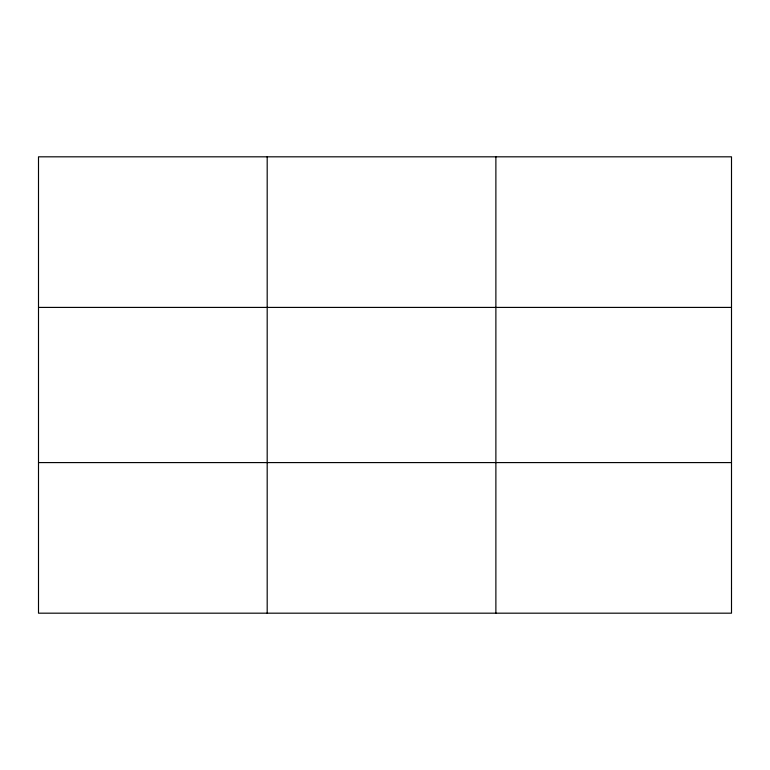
<?xml version="1.0" encoding="UTF-8"?>
<svg xmlns="http://www.w3.org/2000/svg" width="770" height="770" viewBox="0 0 770 770"><rect width="100%" height="100%" fill="white"/><g stroke="black" fill="none" stroke-linecap="round" stroke-linejoin="round"><path stroke-width="1.16" d="M267.19 613.18L267.19 156.82M495.88 613.18L495.88 156.82M38.5 307.413L731.5 307.413M38.5 462.587L731.5 462.587M731.5 588.087L731.5 613.18L38.5 613.18L38.5 156.82L731.5 156.82L731.5 588.087"/></g></svg>
